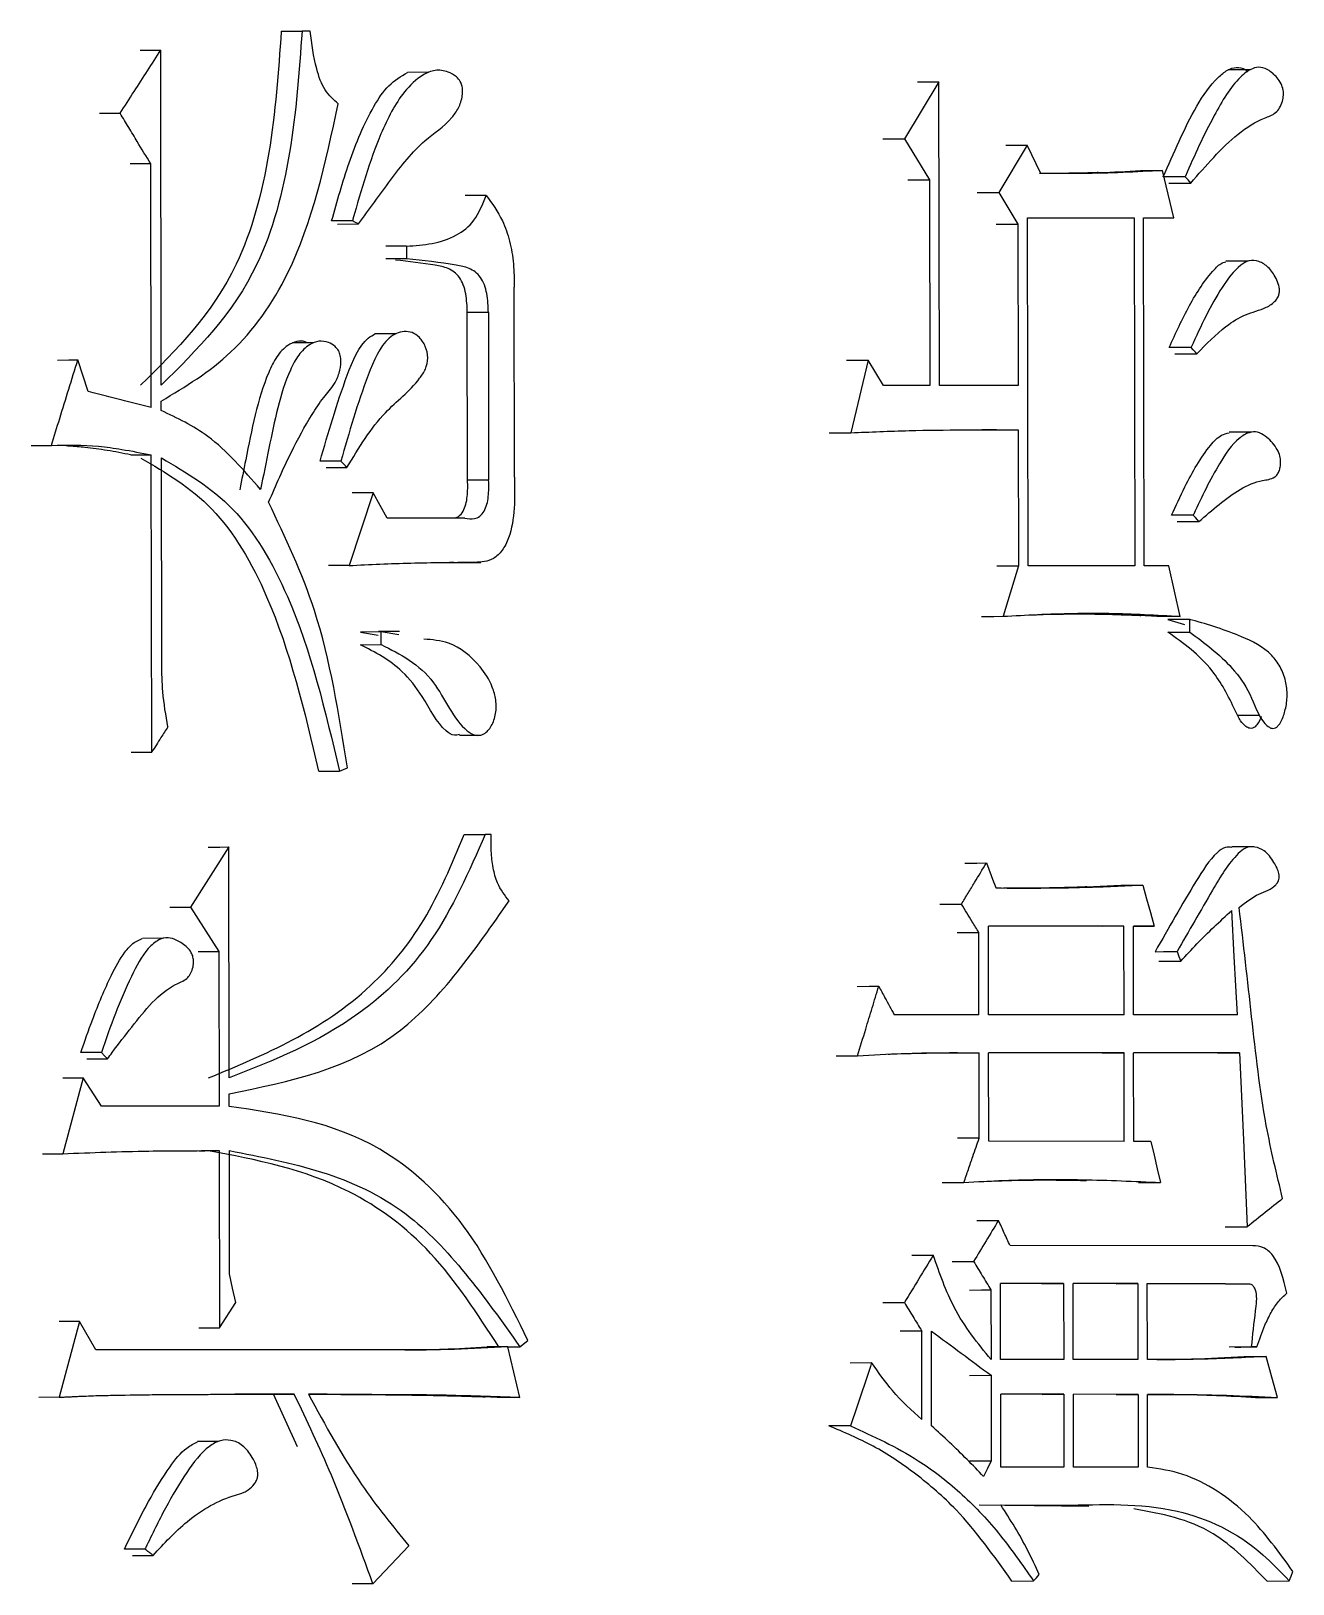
# Model space of a CAD drawing. Header units: millimetres. Extents: x 2104 to 4053, y 855 to 2233.
# Drawn here: x 2998.84 to 3003.15, y 1057.45 to 1062.76 of the extents above; entities that cross this region are included whole.
import ezdxf

# ---------------------------------------------------------------- set-up
doc = ezdxf.new("R2010")
doc.units = ezdxf.units.MM

msp = doc.modelspace()

# ---------------------------------------------------------------- linework, layer by layer
at = {"color": 7, "linetype": 'Continuous', "lineweight": 25}
for p, q in [((2999.6913, 1062.7603), (2999.7621, 1062.7606)), ((2999.7896, 1062.7606), (2999.7621, 1062.7606)), ((2999.2805, 1061.5491), (2999.2785, 1062.6957)), ((3000.1949, 1062.6195), (3000.1231, 1062.6193)), ((3003.0067, 1062.6283), (3002.931, 1062.628)), ((3001.9412, 1062.587), (3001.8229, 1062.3923)), ((3001.943, 1061.5485), (3001.9412, 1062.587)), ((2999.0696, 1062.4792), (2999.1399, 1062.4794)), ((3001.8229, 1062.3923), (3001.9089, 1062.2517)), ((3002.2436, 1062.3705), (3002.1456, 1062.2083)), ((3002.2895, 1062.2732), (3002.2436, 1062.3705)), ((2999.2445, 1062.3063), (2999.1743, 1062.3061)), ((2999.2459, 1061.4734), (2999.2445, 1062.3063)), ((3001.9089, 1062.2517), (3001.91, 1061.5485)), ((3002.7451, 1062.1216), (3002.706, 1062.2838)), ((3002.7836, 1062.2622), (3002.7085, 1062.262)), ((3002.7279, 1062.2404), (3002.803, 1062.2406)), ((3000.3921, 1062.198), (3000.3205, 1062.1978)), ((3002.1456, 1062.2083), (3002.2113, 1062.1001)), ((2999.9348, 1062.1115), (2999.8635, 1062.1113)), ((2999.884, 1062.1005), (2999.9554, 1062.1007)), ((3002.2113, 1062.1001), (3002.2122, 1061.5484)), ((3002.244, 1062.1218), (3002.609, 1062.1216)), ((3002.246, 1060.9319), (3002.244, 1062.1218)), ((3002.5343, 1062.1214), (3002.609, 1062.1216)), ((3002.609, 1062.1216), (3002.611, 1060.9317)), ((3002.6414, 1062.1216), (3002.7451, 1062.1216)), ((3002.6434, 1060.9317), (3002.6414, 1062.1216)), ((3002.6702, 1062.1213), (3002.7451, 1062.1216)), ((3000.1198, 1062.0249), (3000.0486, 1062.0247)), ((3000.1198, 1062.0249), (3000.1199, 1061.9817)), ((3000.1199, 1061.9817), (3000.0487, 1061.9814)), ((3002.9987, 1061.9732), (3002.9231, 1061.973)), ((3000.4888, 1061.2352), (3000.4877, 1061.8843)), ((3000.3996, 1061.7977), (3000.3276, 1061.7975)), ((3000.3286, 1061.2242), (3000.3276, 1061.7975)), ((3000.3996, 1061.7977), (3000.4006, 1061.2244)), ((3000.0829, 1061.7252), (3000.0113, 1061.7249)), ((2999.8008, 1061.694), (2999.7295, 1061.6938)), ((3002.7483, 1061.6562), (3002.8234, 1061.6564)), ((2999.0301, 1061.5275), (2998.995, 1061.6357)), ((3001.6985, 1061.6351), (3001.6393, 1061.3864)), ((3001.7516, 1061.5486), (3001.6985, 1061.6351)), ((3001.91, 1061.5485), (3001.7516, 1061.5486)), ((3002.2122, 1061.5484), (3001.943, 1061.5485)), ((2999.2806, 1061.4626), (2999.2806, 1061.495)), ((3002.1381, 1061.3968), (3002.0874, 1061.3966)), ((3002.1384, 1061.3968), (3002.2125, 1061.397)), ((3002.2125, 1061.397), (3002.2133, 1060.9319)), ((3003.0094, 1061.3884), (3002.9337, 1061.3881)), ((2999.176, 1061.3109), (2999.2462, 1061.3111)), ((2999.2479, 1060.2943), (2999.2462, 1061.3111)), ((2999.2821, 1060.5972), (2999.2809, 1061.3003)), ((2999.8951, 1061.2894), (2999.8242, 1061.2892)), ((3000.005, 1061.1812), (2999.9232, 1060.9324)), ((3000.053, 1061.0947), (3000.005, 1061.1812)), ((3000.4006, 1061.2244), (3000.3286, 1061.2242)), ((3000.3192, 1061.0946), (3000.053, 1061.0947)), ((3002.8115, 1061.1047), (3002.7366, 1061.1045)), ((3002.7557, 1061.0828), (3002.8309, 1061.0831)), ((2999.9232, 1060.9324), (2999.8522, 1060.9322)), ((3000.2815, 1060.9429), (3000.267, 1060.9429)), ((3000.3535, 1060.9432), (3000.2952, 1060.943)), ((3000.3536, 1060.9432), (3000.3738, 1060.9433)), ((3002.1392, 1060.9316), (3002.2133, 1060.9319)), ((3002.2133, 1060.9319), (3002.1612, 1060.7588)), ((3002.611, 1060.9317), (3002.246, 1060.9319)), ((3002.7277, 1060.9317), (3002.6434, 1060.9317)), ((3002.7668, 1060.7586), (3002.7277, 1060.9317)), ((3002.724, 1060.7475), (3002.781, 1060.7311)), ((3002.7992, 1060.7478), (3002.7242, 1060.7475)), ((3002.7992, 1060.7045), (3002.7992, 1060.7478)), ((2999.9617, 1060.705), (3000.0223, 1060.6948)), ((3000.0332, 1060.7053), (2999.9621, 1060.705)), ((3000.0953, 1060.7068), (3000.0237, 1060.7066)), ((3000.0938, 1060.6951), (3000.0332, 1060.7053)), ((3000.0332, 1060.6619), (3000.0332, 1060.7053)), ((3002.7241, 1060.7044), (3002.7992, 1060.7046)), ((2999.9621, 1060.6616), (3000.0332, 1060.6619)), ((3002.9628, 1060.4202), (3003.0385, 1060.4205)), ((3000.3013, 1060.3523), (3000.3552, 1060.3525)), ((3000.3565, 1060.3525), (3000.3733, 1060.3525)), ((2999.1777, 1060.2941), (2999.2479, 1060.2943)), ((2999.8901, 1060.2293), (2999.9175, 1060.2401)), ((3000.3174, 1060.0126), (3000.389, 1060.0129)), ((3000.4094, 1060.0129), (3000.389, 1060.0129)), ((2999.5117, 1059.9698), (2999.3806, 1059.7643)), ((2999.513, 1059.1801), (2999.5117, 1059.9698)), ((3003.019, 1059.9702), (3002.9433, 1059.9699)), ((3002.4465, 1059.8339), (3002.5639, 1059.8389)), ((2999.3806, 1059.7643), (2999.4777, 1059.6128)), ((3001.9446, 1059.7742), (3002.0184, 1059.7745)), ((3002.5741, 1059.6986), (3002.1105, 1059.6987)), ((3002.111, 1059.3958), (3002.1105, 1059.6987)), ((3002.5741, 1059.6986), (3002.4995, 1059.6983)), ((3002.5746, 1059.3957), (3002.5741, 1059.6986)), ((3002.6779, 1059.6985), (3002.6066, 1059.6986)), ((3002.6071, 1059.3957), (3002.6066, 1059.6986)), ((3002.6066, 1059.6983), (3002.6779, 1059.6985)), ((2999.2866, 1059.6574), (2999.216, 1059.6571)), ((3002.0782, 1059.3959), (3002.0777, 1059.6771)), ((2999.4777, 1059.6128), (2999.4786, 1059.0828)), ((3002.6937, 1059.5793), (3002.7688, 1059.5795)), ((3002.0782, 1059.3959), (3001.7883, 1059.3959)), ((3002.5746, 1059.3957), (3002.111, 1059.3958)), ((3002.9628, 1059.3955), (3002.6071, 1059.3957)), ((2999.0757, 1059.2667), (2999.0054, 1059.2665)), ((3002.0042, 1059.2658), (3001.977, 1059.2657)), ((3002.0042, 1059.2658), (3002.0784, 1059.266)), ((3002.0789, 1058.974), (3002.0784, 1059.266)), ((3002.5748, 1059.2659), (3002.1112, 1059.266)), ((3002.1117, 1058.9632), (3002.1112, 1059.266)), ((3002.5002, 1059.2656), (3002.5748, 1059.2659)), ((3002.5754, 1058.963), (3002.5748, 1059.2659)), ((3002.9694, 1059.2657), (3002.6073, 1059.2659)), ((3002.6078, 1058.963), (3002.6073, 1059.2659)), ((3002.8941, 1059.2655), (3002.6073, 1059.2656)), ((3002.8941, 1059.2655), (3002.9694, 1059.2657)), ((2999.0263, 1059.2449), (2999.0966, 1059.2451)), ((2999.0132, 1059.1802), (2998.9438, 1058.9206)), ((2999.0761, 1059.0828), (2999.0132, 1059.1802)), ((2999.5132, 1059.0827), (2999.5131, 1059.126)), ((2999.4786, 1059.0828), (2999.0761, 1059.0828)), ((3002.0789, 1058.974), (3002.0047, 1058.9737)), ((3002.5754, 1058.963), (3002.1117, 1058.9632)), ((3002.6662, 1058.963), (3002.6078, 1058.963)), ((2999.4085, 1058.9311), (2999.4296, 1058.9311)), ((2999.4789, 1058.9313), (2999.4799, 1058.3255)), ((2999.5142, 1058.5094), (2999.5135, 1058.9313)), ((3001.9525, 1058.8223), (3002.0266, 1058.8226)), ((3002.6239, 1058.8221), (3002.6989, 1058.8223)), ((3001.848, 1058.5735), (3001.9216, 1058.5738)), ((3003.0156, 1058.6059), (3002.1845, 1058.6062)), ((3002.3678, 1058.4763), (3002.1519, 1058.4764)), ((3002.1523, 1058.2167), (3002.1519, 1058.4764)), ((3002.2935, 1058.476), (3002.3678, 1058.4763)), ((3002.3678, 1058.4763), (3002.3682, 1058.2167)), ((3002.6216, 1058.4762), (3002.4004, 1058.4763)), ((3002.4009, 1058.2167), (3002.4004, 1058.4763)), ((3002.547, 1058.4759), (3002.6216, 1058.4762)), ((3002.6216, 1058.4762), (3002.6221, 1058.2166)), ((3002.6541, 1058.4762), (3002.9965, 1058.4761)), ((3002.6545, 1058.2166), (3002.6541, 1058.4762)), ((3002.9211, 1058.4758), (3002.6541, 1058.4759)), ((3002.9212, 1058.4758), (3002.9966, 1058.4761)), ((2999.4799, 1058.3255), (2999.5351, 1058.4121)), ((3002.1191, 1058.4547), (3002.1195, 1058.2168)), ((2999.0006, 1058.3472), (2998.9312, 1058.0876)), ((2999.0566, 1058.2499), (2999.0006, 1058.3472)), ((2999.4095, 1058.3253), (2999.4799, 1058.3255)), ((3001.8826, 1058.3142), (3001.809, 1058.3139)), ((3001.8831, 1058.0113), (3001.8826, 1058.3142)), ((3001.9161, 1057.9897), (3001.9155, 1058.3142)), ((3000.4667, 1058.2605), (3000.395, 1058.2602)), ((3000.5077, 1058.0874), (3000.4667, 1058.2605)), ((3000.4667, 1058.2603), (3000.5074, 1058.2605)), ((3000.5074, 1058.2605), (3000.5345, 1058.2821)), ((3003.0097, 1058.2597), (3002.9345, 1058.2595)), ((3003.029, 1058.2597), (3003.0097, 1058.2597)), ((3000.1331, 1058.2497), (2999.0566, 1058.2499)), ((3001.6376, 1058.2058), (3001.711, 1058.2061)), ((3002.3682, 1058.2167), (3002.1523, 1058.2167)), ((3002.6221, 1058.2166), (3002.4009, 1058.2167)), ((3002.0457, 1058.1624), (3002.1196, 1058.1627)), ((3002.1196, 1058.1627), (3002.1201, 1057.8706)), ((2999.6645, 1058.0981), (2999.532, 1058.0978)), ((2999.7467, 1057.9181), (2999.6645, 1058.0981)), ((2999.7356, 1058.0983), (2999.6648, 1058.0981)), ((3002.3684, 1058.0977), (3002.1525, 1058.0978)), ((3002.153, 1057.849), (3002.1525, 1058.0978)), ((3002.2941, 1058.0974), (3002.3684, 1058.0977)), ((3002.3684, 1058.0977), (3002.3689, 1057.8489)), ((3002.6223, 1058.0976), (3002.4011, 1058.0977)), ((3002.4015, 1057.8489), (3002.4011, 1058.0977)), ((3002.5476, 1058.0973), (3002.6223, 1058.0976)), ((3002.6223, 1058.0976), (3002.6227, 1057.8488)), ((3002.6551, 1057.8488), (3002.6547, 1058.0976)), ((2998.9312, 1058.0876), (2998.8612, 1058.0874)), ((3000.5077, 1058.0874), (3000.436, 1058.0871)), ((3003.0245, 1058.0863), (3003.1, 1058.0866)), ((2999.4755, 1057.9365), (2999.4047, 1057.9363)), ((3002.0462, 1057.8704), (3002.1201, 1057.8706)), ((3002.3689, 1057.8489), (3002.153, 1057.849)), ((3002.6227, 1057.8488), (3002.4015, 1057.8489)), ((3002.4536, 1057.7142), (3002.0789, 1057.719)), ((2999.2247, 1057.5684), (2999.1543, 1057.5681)), ((3000.0046, 1057.4494), (3000.1273, 1057.579)), ((2999.1821, 1057.5465), (2999.2526, 1057.5467)), ((3002.1906, 1057.4592), (3002.265, 1057.4595)), ((3003.0643, 1057.4591), (3003.1397, 1057.4594)), ((3000.0046, 1057.4494), (2999.9335, 1057.4491))]:
    msp.add_line(p, q, dxfattribs=at)
at = {"color": 7, "linetype": 'Continuous', "lineweight": 25, "flags": 128}
for points in [[(2999.2083, 1062.6955), (2999.2475, 1062.6956), (2999.2785, 1062.6957)], [(3001.8675, 1062.5867), (3001.9087, 1062.5869), (3001.9412, 1062.587)], [(3001.7493, 1062.3921), (3001.7904, 1062.3922), (3001.8229, 1062.3923)], [(3002.1695, 1062.3703), (3002.2108, 1062.3704), (3002.2436, 1062.3705)], [(3001.8352, 1062.2514), (3001.8763, 1062.2516), (3001.9089, 1062.2517)], [(3002.631, 1062.2836), (3002.673, 1062.2837), (3002.706, 1062.2838)], [(3002.8031, 1062.2406), (3002.7934, 1062.2514), (3002.7836, 1062.2622)], [(3002.0716, 1062.2081), (3002.1129, 1062.2082), (3002.1456, 1062.2083)], [(2999.9554, 1062.1007), (2999.9452, 1062.1061), (2999.9349, 1062.1115)], [(3002.137, 1062.0999), (3002.1786, 1062.1), (3002.2113, 1062.1001)], [(3002.804, 1061.678), (3002.7766, 1061.678), (3002.7528, 1061.6779), (3002.7291, 1061.6778)], [(3002.8235, 1061.6564), (3002.8186, 1061.6618), (3002.8113, 1061.6699), (3002.804, 1061.678)], [(2998.9252, 1061.6354), (2998.9642, 1061.6356), (2998.995, 1061.6357)], [(3001.6252, 1061.6349), (3001.6661, 1061.635), (3001.6985, 1061.6351)], [(3001.5661, 1061.3861), (3001.607, 1061.3863), (3001.6393, 1061.3864)], [(2998.835, 1061.3434), (2998.8739, 1061.3435), (2998.9048, 1061.3436)], [(2999.9157, 1061.2678), (2999.9106, 1061.2732), (2999.9029, 1061.2813), (2999.8951, 1061.2894)], [(2999.8448, 1061.2675), (2999.8704, 1061.2676), (2999.8931, 1061.2677), (2999.9157, 1061.2678)], [(3000.005, 1061.1812), (2999.965, 1061.1811), (2999.9339, 1061.181)], [(3002.8309, 1061.0831), (3002.826, 1061.0885), (3002.8188, 1061.0966), (3002.8115, 1061.1047)], [(3002.0869, 1060.7586), (3002.1285, 1060.7587), (3002.1612, 1060.7588)], [(3002.7668, 1060.7586), (3002.7248, 1060.7584), (3002.6919, 1060.7583)], [(2999.8191, 1060.2291), (2999.8477, 1060.2292), (2999.8689, 1060.2292), (2999.8901, 1060.2293)], [(2999.4412, 1059.9695), (2999.4805, 1059.9697), (2999.5117, 1059.9698)], [(3002.0296, 1059.9148), (3002.0709, 1059.915), (3002.1036, 1059.9151)], [(3002.1036, 1059.9151), (3002.1118, 1059.8934), (3002.12, 1059.8718), (3002.1283, 1059.8502), (3002.1365, 1059.8285)], [(3002.5639, 1059.8389), (3002.6058, 1059.8391), (3002.6388, 1059.8392)], [(3002.6388, 1059.8392), (3002.6516, 1059.793), (3002.6648, 1059.7458), (3002.6779, 1059.6985)], [(2999.3103, 1059.764), (2999.3495, 1059.7641), (2999.3806, 1059.7643)], [(3002.9628, 1059.3955), (3002.9572, 1059.4952), (3002.9516, 1059.5949), (3002.9428, 1059.7525)], [(3002.0038, 1059.6769), (3002.0451, 1059.677), (3002.0777, 1059.6771)], [(2999.4073, 1059.6126), (2999.4466, 1059.6127), (2999.4777, 1059.6128)], [(3002.681, 1059.6117), (3002.7092, 1059.6118), (3002.7325, 1059.6119), (3002.7558, 1059.612)], [(3002.7558, 1059.612), (3002.7623, 1059.5957), (3002.7688, 1059.5795)], [(3001.6618, 1059.4931), (3001.7028, 1059.4932), (3001.7352, 1059.4933)], [(2999.0966, 1059.2451), (2999.0862, 1059.2559), (2999.0757, 1059.2667)], [(3002.9694, 1059.2657), (3002.9828, 1058.9682), (3002.9962, 1058.6708)], [(3001.5895, 1059.2551), (3001.6304, 1059.2552), (3001.6628, 1059.2554)], [(2998.9433, 1059.1799), (2998.9823, 1059.1801), (2999.0132, 1059.1802)], [(3002.6662, 1058.963), (3002.6772, 1058.9157), (3002.688, 1058.869), (3002.6989, 1058.8223)], [(2998.874, 1058.9203), (2998.913, 1058.9204), (2998.9438, 1058.9206)], [(3002.071, 1058.6925), (3002.1123, 1058.6926), (3002.145, 1058.6927)], [(3002.921, 1058.6705), (3002.963, 1058.6707), (3002.9962, 1058.6708)], [(3001.986, 1058.5519), (3002.0273, 1058.552), (3002.0599, 1058.5521)], [(2999.5351, 1058.4121), (2999.5246, 1058.4608), (2999.5142, 1058.5094)], [(3001.7495, 1058.4113), (3001.7905, 1058.4115), (3001.823, 1058.4116)], [(3002.0452, 1058.4545), (3002.0865, 1058.4546), (3002.1191, 1058.4547)], [(2999.0006, 1058.3472), (2998.9613, 1058.3471), (2998.9308, 1058.347)], [(3002.9538, 1058.2594), (3002.9746, 1058.2595), (3002.9955, 1058.2596), (3003.029, 1058.2597)], [(3002.9858, 1058.227), (3003.028, 1058.2271), (3003.0612, 1058.2272)], [(3003.1, 1058.0866), (3003.0806, 1058.1569), (3003.0612, 1058.2272)], [(3002.1201, 1057.8706), (3002.1071, 1057.8436), (3002.094, 1057.8165)], [(3002.265, 1057.4595), (3002.2748, 1057.4703), (3002.2846, 1057.4811)], [(3003.1397, 1057.4594), (3003.146, 1057.4754), (3003.1524, 1057.4916)]]:
    msp.add_lwpolyline(points, dxfattribs=at)
at = {"color": 7, "linetype": 'Continuous', "lineweight": 25}
for points, knots in [([(2999.6909, 1062.7603), (2999.6811, 1062.6213), (2999.6616, 1062.3452), (2999.5378, 1061.8751), (2999.3329, 1061.6712), (2999.2099, 1061.5489)], [0, 0, 0, 0, 0.288455, 0.572982, 1, 1, 1, 1]), ([(2999.7621, 1062.7606), (2999.7523, 1062.6216), (2999.7328, 1062.3455), (2999.6086, 1061.8752), (2999.4036, 1061.6714), (2999.2805, 1061.5491)], [0, 0, 0, 0, 0.2883555, 0.5728321, 1, 1, 1, 1]), ([(2999.8862, 1062.5118), (2999.8701, 1062.5259), (2999.8372, 1062.5549), (2999.8048, 1062.6462), (2999.7954, 1062.717), (2999.7896, 1062.7606)], [0, 0, 0, 0, 0.268422, 0.549119, 1, 1, 1, 1]), ([(2999.1399, 1062.4794), (2999.1558, 1062.5041), (2999.1868, 1062.5525), (2999.233, 1062.6247), (2999.2634, 1062.672), (2999.2785, 1062.6957)], [0, 0, 0, 0, 0.342688, 0.671344, 1, 1, 1, 1]), ([(2999.8635, 1062.1113), (2999.8823, 1062.1783), (2999.9209, 1062.3157), (2999.9861, 1062.4732), (3000.0567, 1062.5793), (3000.1008, 1062.6058), (3000.1228, 1062.619)], [0, 0, 0, 0, 0.333821, 0.685285, 0.843209, 1, 1, 1, 1]), ([(2999.9554, 1062.1008), (2999.9915, 1062.1509), (3000.0638, 1062.2512), (3000.1666, 1062.3824), (3000.2568, 1062.4387), (3000.2986, 1062.4959), (3000.3102, 1062.5303), (3000.3123, 1062.5575), (3000.31, 1062.5746), (3000.3027, 1062.5908), (3000.2869, 1062.6085), (3000.2577, 1062.6241), (3000.2176, 1062.63), (3000.1648, 1062.6077), (3000.0952, 1062.5413), (3000.0097, 1062.3732), (2999.9636, 1062.2152), (2999.9354, 1062.1135), (2999.9348, 1062.1115)], [0, 0, 0, 0, 0.1400004, 0.2802678, 0.380159, 0.4099229, 0.4398073, 0.4520324, 0.4624692, 0.472928, 0.4886221, 0.5175156, 0.5586209, 0.5986674, 0.6684248, 0.7874834, 0.995825, 1, 1, 1, 1]), ([(3002.7085, 1062.262), (3002.7265, 1062.3027), (3002.7804, 1062.4255), (3002.8491, 1062.5629), (3002.9263, 1062.6281), (3002.9584, 1062.6391), (3002.9835, 1062.6346), (3002.9952, 1062.6236), (3002.9981, 1062.6208)], [0, 0, 0, 0, 0.242185, 0.729684, 0.820484, 0.897101, 0.974386, 1, 1, 1, 1]), ([(3002.803, 1062.2406), (3002.8288, 1062.2704), (3002.9064, 1062.36), (3003.0033, 1062.4485), (3003.0874, 1062.4739), (3003.1075, 1062.4974), (3003.1167, 1062.5185), (3003.1205, 1062.5396), (3003.1197, 1062.5584), (3003.1138, 1062.5781), (3003.0982, 1062.6033), (3003.0736, 1062.6256), (3003.0427, 1062.6394), (3003.0079, 1062.6328), (3002.9482, 1062.5861), (3002.8713, 1062.4568), (3002.8149, 1062.3353), (3002.784, 1062.2629), (3002.7836, 1062.2622)], [0, 0, 0, 0, 0.113222, 0.341329, 0.38756, 0.408091, 0.428645, 0.444622, 0.457842, 0.471061, 0.493508, 0.536208, 0.57005, 0.604095, 0.656288, 0.801564, 0.997973, 1, 1, 1, 1]), ([(2999.2806, 1061.495), (2999.3629, 1061.5443), (2999.5296, 1061.644), (2999.7707, 1061.9798), (2999.8421, 1062.3084), (2999.8862, 1062.5118)], [0, 0, 0, 0, 0.270771, 0.548729, 1, 1, 1, 1]), ([(2999.2445, 1062.3063), (2999.2291, 1062.3317), (2999.2041, 1062.3733), (2999.1692, 1062.431), (2999.1497, 1062.4633), (2999.1399, 1062.4794)], [0, 0, 0, 0, 0.440546, 0.720273, 1, 1, 1, 1]), ([(3002.4858, 1062.2765), (3002.4847, 1062.2764), (3002.4707, 1062.2759), (3002.3812, 1062.2736), (3002.3206, 1062.2733), (3002.289, 1062.2731), (3002.2858, 1062.2731), (3002.2854, 1062.2731)], [0, 0, 0, 0, 0.046645, 0.564072, 0.83906, 0.977075, 1, 1, 1, 1]), ([(3002.706, 1062.2838), (3002.661, 1062.2812), (3002.5695, 1062.2758), (3002.4306, 1062.2729), (3002.3366, 1062.2731), (3002.2895, 1062.2732)], [0, 0, 0, 0, 0.32498, 0.662444, 1, 1, 1, 1]), ([(3002.4856, 1062.2766), (3002.4872, 1062.2766), (3002.5358, 1062.2778), (3002.5842, 1062.2807), (3002.631, 1062.2836)], [0, 0, 0, 0, 0.033685, 1, 1, 1, 1]), ([(3000.1198, 1062.0249), (3000.1782, 1062.0289), (3000.26, 1062.0344), (3000.3556, 1062.1084), (3000.3798, 1062.1677), (3000.3921, 1062.198)], [0, 0, 0, 0, 0.550462, 0.77054, 1, 1, 1, 1]), ([(3000.3921, 1062.198), (3000.4122, 1062.1708), (3000.4456, 1062.1256), (3000.4742, 1062.0421), (3000.4877, 1061.9644), (3000.4877, 1061.911), (3000.4877, 1061.8843)], [0, 0, 0, 0, 0.330967, 0.551079, 0.77486, 1, 1, 1, 1]), ([(3000.3276, 1061.7975), (3000.3268, 1061.8192), (3000.3253, 1061.862), (3000.3043, 1061.9233), (3000.262, 1061.9515), (3000.1876, 1061.9656), (3000.1271, 1061.9722), (3000.0814, 1061.9772)], [0, 0, 0, 0, 0.143851, 0.283395, 0.424958, 0.565398, 1, 1, 1, 1]), ([(3000.3996, 1061.7977), (3000.3988, 1061.8195), (3000.3973, 1061.8623), (3000.3763, 1061.9236), (3000.3339, 1061.9518), (3000.2484, 1061.9678), (3000.1768, 1061.9755), (3000.1199, 1061.9817)], [0, 0, 0, 0, 0.13003, 0.256202, 0.38429, 0.511395, 1, 1, 1, 1]), ([(3002.7289, 1061.6778), (3002.7512, 1061.7268), (3002.7957, 1061.8251), (3002.8589, 1061.9217), (3002.9054, 1061.9677), (3002.9199, 1061.9707), (3002.9231, 1061.9713)], [0, 0, 0, 0, 0.420368, 0.843277, 0.965689, 1, 1, 1, 1]), ([(3002.8234, 1061.6564), (3002.8558, 1061.6899), (3002.9082, 1061.744), (3002.9898, 1061.7947), (3003.0494, 1061.8074), (3003.0875, 1061.8302), (3003.1011, 1061.8499), (3003.1057, 1061.8623), (3003.1067, 1061.8757), (3003.1035, 1061.8944), (3003.0918, 1061.9226), (3003.0696, 1061.9544), (3003.0367, 1061.9747), (3003.0031, 1061.9783), (3002.9574, 1061.9505), (3002.9079, 1061.8843), (3002.8534, 1061.7869), (3002.8206, 1061.7153), (3002.8042, 1061.6783), (3002.804, 1061.678)], [0, 0, 0, 0, 0.1579546, 0.2552425, 0.352491, 0.4017259, 0.4171918, 0.4278337, 0.4385563, 0.4524203, 0.4780303, 0.5263526, 0.5730683, 0.6190817, 0.6586081, 0.7686904, 0.8812948, 0.9991316, 1, 1, 1, 1]), ([(2999.8238, 1061.2892), (2999.852, 1061.3868), (2999.8945, 1061.5336), (2999.9608, 1061.6954), (3000.0045, 1061.7208), (3000.0129, 1061.7257)], [0, 0, 0, 0, 0.616242, 0.927085, 1, 1, 1, 1]), ([(2999.9157, 1061.2678), (2999.9567, 1061.3354), (3000.0293, 1061.4552), (3000.1384, 1061.5332), (3000.1853, 1061.6021), (3000.1959, 1061.6431), (3000.1851, 1061.6839), (3000.1652, 1061.7141), (3000.1391, 1061.7313), (3000.1116, 1061.7342), (3000.0846, 1061.728), (3000.0329, 1061.6936), (2999.9656, 1061.5357), (2999.9233, 1061.3878), (2999.8951, 1061.2894)], [0, 0, 0, 0, 0.207965, 0.368358, 0.401514, 0.432917, 0.464664, 0.497814, 0.528601, 0.558738, 0.58913, 0.619745, 0.747266, 1, 1, 1, 1]), ([(2999.7807, 1061.6939), (2999.7782, 1061.6952), (2999.7666, 1061.7012), (2999.7427, 1061.7001), (2999.7084, 1061.6848), (2999.6738, 1061.6487), (2999.6137, 1061.5232), (2999.583, 1061.3618), (2999.5559, 1061.2257), (2999.5491, 1061.1918)], [0, 0, 0, 0, 0.017072, 0.080407, 0.150099, 0.250153, 0.352308, 0.838634, 1, 1, 1, 1]), ([(2999.6477, 1061.1488), (2999.6729, 1061.2068), (2999.7181, 1061.3111), (2999.783, 1061.4291), (2999.8333, 1061.5063), (2999.8704, 1061.545), (2999.8901, 1061.5893), (2999.896, 1061.6236), (2999.8938, 1061.6507), (2999.887, 1061.6689), (2999.8731, 1061.6852), (2999.8503, 1061.698), (2999.8197, 1061.7023), (2999.7835, 1061.6879), (2999.7488, 1061.654), (2999.6902, 1061.5418), (2999.6581, 1061.3779), (2999.6298, 1061.2393), (2999.6201, 1061.1921)], [0, 0, 0, 0, 0.150807, 0.27095, 0.330996, 0.38361, 0.414403, 0.445341, 0.45949, 0.473772, 0.489764, 0.515212, 0.550088, 0.5845, 0.63153, 0.679772, 0.890804, 1, 1, 1, 1]), ([(2998.9048, 1061.3436), (2998.9142, 1061.3742), (2998.934, 1061.4381), (2998.9641, 1061.5355), (2998.9847, 1061.6023), (2998.995, 1061.6357)], [0, 0, 0, 0, 0.313874, 0.656937, 1, 1, 1, 1]), ([(2999.2459, 1061.4734), (2999.2217, 1061.4795), (2999.1736, 1061.4915), (2999.1017, 1061.5096), (2999.054, 1061.5215), (2999.0301, 1061.5275)], [0, 0, 0, 0, 0.337402, 0.668701, 1, 1, 1, 1]), ([(2999.6201, 1061.1921), (2999.5625, 1061.2588), (2999.4604, 1061.3773), (2999.3352, 1061.4367), (2999.2806, 1061.4626)], [0, 0, 0, 0, 0.5638169, 1, 1, 1, 1]), ([(3001.6393, 1061.3864), (3001.7059, 1061.3894), (3001.8351, 1061.3952), (3002.0262, 1061.3965), (3002.1504, 1061.3968), (3002.2125, 1061.397)], [0, 0, 0, 0, 0.3467917, 0.6733841, 1, 1, 1, 1]), ([(3002.7364, 1061.1045), (3002.7515, 1061.137), (3002.7914, 1061.2228), (3002.8464, 1061.3192), (3002.9019, 1061.3788), (3002.9251, 1061.3847), (3002.9337, 1061.3869)], [0, 0, 0, 0, 0.2837331, 0.7470697, 0.9066099, 1, 1, 1, 1]), ([(3002.8309, 1061.0831), (3002.8536, 1061.1028), (3002.9222, 1061.1624), (3003.0086, 1061.2226), (3003.0809, 1061.227), (3003.0996, 1061.2437), (3003.1062, 1061.2573), (3003.11, 1061.2739), (3003.1105, 1061.2929), (3003.1062, 1061.3147), (3003.0897, 1061.3462), (3003.0636, 1061.3725), (3003.0312, 1061.3915), (3002.9996, 1061.3885), (3002.9513, 1061.3595), (3002.8864, 1061.2612), (3002.8395, 1061.1669), (3002.812, 1061.1059), (3002.8115, 1061.1047)], [0, 0, 0, 0, 0.107767, 0.32496, 0.382514, 0.397632, 0.412827, 0.427374, 0.444539, 0.463227, 0.487606, 0.551578, 0.589699, 0.627997, 0.678888, 0.799967, 0.99622, 1, 1, 1, 1]), ([(2998.9048, 1061.3436), (2998.9585, 1061.3444), (2999.0392, 1061.3454), (2999.1529, 1061.3293), (2999.2127, 1061.3177), (2999.2462, 1061.3111)], [0, 0, 0, 0, 0.469365, 0.703745, 1, 1, 1, 1]), ([(2998.9552, 1061.3426), (2998.9589, 1061.3424), (2998.9793, 1061.3413), (2999.002, 1061.3391), (2999.0205, 1061.3373)], [0, 0, 0, 0, 0.185192, 1, 1, 1, 1]), ([(2999.1757, 1061.3109), (2999.149, 1061.3164), (2999.0972, 1061.327), (2999.0448, 1061.3329), (2999.0194, 1061.3357)], [0, 0, 0, 0, 0.514829, 1, 1, 1, 1]), ([(2999.2104, 1061.3001), (2999.2956, 1061.2504), (2999.4693, 1061.1492), (2999.6919, 1060.7679), (2999.7703, 1060.4349), (2999.8187, 1060.2291)], [0, 0, 0, 0, 0.269109, 0.548026, 1, 1, 1, 1]), ([(2999.2809, 1061.3003), (2999.3663, 1061.2506), (2999.5401, 1061.1495), (2999.763, 1060.7682), (2999.8415, 1060.4352), (2999.8901, 1060.2293)], [0, 0, 0, 0, 0.269245, 0.548175, 1, 1, 1, 1]), ([(3000.4888, 1061.2352), (3000.4896, 1061.1997), (3000.4911, 1061.1291), (3000.4774, 1061.0402), (3000.4486, 1060.9827), (3000.4094, 1060.9456), (3000.3753, 1060.9441), (3000.3535, 1060.9432)], [0, 0, 0, 0, 0.261044, 0.518862, 0.648585, 0.774158, 1, 1, 1, 1]), ([(3000.2864, 1061.0955), (3000.2905, 1061.097), (3000.3008, 1061.1007), (3000.3188, 1061.1235), (3000.3299, 1061.1687), (3000.329, 1061.2055), (3000.3286, 1061.2242)], [0, 0, 0, 0, 0.116368, 0.29133, 0.641193, 1, 1, 1, 1]), ([(3000.3192, 1061.0946), (3000.3304, 1061.0928), (3000.3479, 1061.0899), (3000.371, 1061.0997), (3000.3909, 1061.1233), (3000.4019, 1061.1691), (3000.401, 1061.2058), (3000.4006, 1061.2244)], [0, 0, 0, 0, 0.227751, 0.352705, 0.480942, 0.73722, 1, 1, 1, 1]), ([(2999.9175, 1060.2401), (2999.8884, 1060.4249), (2999.8368, 1060.7517), (2999.705, 1061.0284), (2999.6477, 1061.1488)], [0, 0, 0, 0, 0.565186, 1, 1, 1, 1]), ([(2999.9232, 1060.9324), (2999.9936, 1060.9359), (3000.1007, 1060.9411), (3000.2441, 1060.943), (3000.317, 1060.9431), (3000.3535, 1060.9432)], [0, 0, 0, 0, 0.4898996, 0.7449371, 1, 1, 1, 1]), ([(3002.1612, 1060.7588), (3002.2002, 1060.761), (3002.3211, 1060.7677), (3002.5234, 1060.7725), (3002.6856, 1060.7632), (3002.7668, 1060.7586)], [0, 0, 0, 0, 0.1922936, 0.5957899, 1, 1, 1, 1]), ([(3002.2528, 1060.7636), (3002.3123, 1060.7655), (3002.4029, 1060.7684), (3002.5476, 1060.7651), (3002.6081, 1060.7629), (3002.6265, 1060.7622), (3002.6319, 1060.7619), (3002.6319, 1060.7619), (3002.632, 1060.7619)], [0, 0, 0, 0, 0.530517, 0.808474, 0.954214, 0.981207, 0.99626, 1, 1, 1, 1]), ([(3002.6917, 1060.7583), (3002.6869, 1060.7586), (3002.6773, 1060.7592), (3002.6628, 1060.7601), (3002.6484, 1060.761), (3002.6361, 1060.7617), (3002.6287, 1060.7621), (3002.6261, 1060.7622)], [0, 0, 0, 0, 0.220492, 0.440985, 0.661478, 0.881971, 1, 1, 1, 1]), ([(3002.7993, 1060.7046), (3002.8496, 1060.6678), (3002.9252, 1060.6124), (3003.0088, 1060.4985), (3003.0363, 1060.4092), (3003.0692, 1060.3792), (3003.0822, 1060.3747), (3003.0926, 1060.3765), (3003.1031, 1060.3847), (3003.116, 1060.4051), (3003.1278, 1060.4405), (3003.1346, 1060.4881), (3003.1284, 1060.5403), (3003.1096, 1060.5883), (3003.0617, 1060.6505), (3002.9566, 1060.7007), (3002.8616, 1060.7312), (3002.8018, 1060.7471), (3002.7992, 1060.7478)], [0, 0, 0, 0, 0.193083, 0.290159, 0.386757, 0.407978, 0.421446, 0.432596, 0.443753, 0.462205, 0.496551, 0.533837, 0.572076, 0.615276, 0.659301, 0.789077, 0.99075, 1, 1, 1, 1]), ([(3003.0436, 1060.4163), (3003.0435, 1060.4159), (3003.0414, 1060.4077), (3003.0345, 1060.3952), (3003.0246, 1060.3812), (3003.0141, 1060.3751), (3003.0029, 1060.3751), (3002.9883, 1060.3827), (3002.9704, 1060.4029), (3002.9382, 1060.4746), (3002.8684, 1060.6031), (3002.7779, 1060.6666), (3002.7242, 1060.7044)], [0, 0, 0, 0, 0.001933, 0.042897, 0.076744, 0.100254, 0.123763, 0.157808, 0.211391, 0.283825, 0.573907, 1, 1, 1, 1]), ([(3000.3007, 1060.3549), (3000.295, 1060.3533), (3000.2793, 1060.3489), (3000.2273, 1060.3844), (3000.1824, 1060.4793), (3000.0905, 1060.596), (3000.0117, 1060.6362), (2999.9617, 1060.6616)], [0, 0, 0, 0, 0.042189, 0.115409, 0.397672, 0.617841, 1, 1, 1, 1]), ([(3000.0332, 1060.6619), (3000.0983, 1060.6292), (3000.2163, 1060.57), (3000.285, 1060.3914), (3000.3548, 1060.3487), (3000.3864, 1060.3536), (3000.4117, 1060.3825), (3000.4271, 1060.4249), (3000.4266, 1060.4734), (3000.4104, 1060.5315), (3000.3596, 1060.6092), (3000.2769, 1060.6728), (3000.2076, 1060.6785), (3000.1793, 1060.6808)], [0, 0, 0, 0, 0.243162, 0.441204, 0.477801, 0.513488, 0.551656, 0.591833, 0.631217, 0.67095, 0.748529, 0.897346, 1, 1, 1, 1]), ([(2999.3033, 1060.3808), (2999.2963, 1060.4206), (2999.2838, 1060.4918), (2999.2826, 1060.5649), (2999.2821, 1060.5972)], [0, 0, 0, 0, 0.558835, 1, 1, 1, 1]), ([(2999.3033, 1060.3808), (2999.2954, 1060.3685), (2999.2822, 1060.3479), (2999.2637, 1060.3191), (2999.2532, 1060.3026), (2999.2479, 1060.2943)], [0, 0, 0, 0, 0.4283602, 0.7141801, 1, 1, 1, 1]), ([(2999.4422, 1059.1799), (2999.6365, 1059.2604), (2999.9094, 1059.3736), (3000.1908, 1059.7111), (3000.2746, 1059.9113), (3000.317, 1060.0126)], [0, 0, 0, 0, 0.549349, 0.771863, 1, 1, 1, 1]), ([(3000.389, 1060.0129), (3000.3329, 1059.8859), (3000.2224, 1059.6356), (2999.9156, 1059.3393), (2999.665, 1059.2402), (2999.513, 1059.1801)], [0, 0, 0, 0, 0.288413, 0.568681, 1, 1, 1, 1]), ([(3000.4709, 1059.7857), (3000.456, 1059.8044), (3000.431, 1059.8357), (3000.4149, 1059.899), (3000.4083, 1059.9554), (3000.409, 1059.9937), (3000.4094, 1060.0129)], [0, 0, 0, 0, 0.328875, 0.550213, 0.774687, 1, 1, 1, 1]), ([(3002.9432, 1059.9681), (3002.9358, 1059.9689), (3002.9184, 1059.971), (3002.8722, 1059.9355), (3002.7941, 1059.8105), (3002.7267, 1059.6923), (3002.6808, 1059.6117)], [0, 0, 0, 0, 0.060218, 0.14333, 0.415955, 1, 1, 1, 1]), ([(3002.9685, 1059.7633), (3002.9905, 1059.7806), (3003.0224, 1059.8056), (3003.0663, 1059.8206), (3003.0888, 1059.8338), (3003.1006, 1059.8482), (3003.1047, 1059.8582), (3003.106, 1059.8685), (3003.104, 1059.8823), (3003.0977, 1059.899), (3003.0821, 1059.9273), (3003.0579, 1059.9578), (3003.0227, 1059.9722), (3002.991, 1059.97), (3002.9375, 1059.9246), (3002.8627, 1059.7979), (3002.796, 1059.6819), (3002.7558, 1059.612)], [0, 0, 0, 0, 0.116231, 0.1683248, 0.2127071, 0.2288047, 0.2388545, 0.248985, 0.2602075, 0.2820342, 0.3080202, 0.3751055, 0.4260063, 0.4769913, 0.5204189, 0.7110691, 1, 1, 1, 1]), ([(3002.0184, 1059.7745), (3002.0259, 1059.7868), (3002.0408, 1059.8115), (3002.0692, 1059.8584), (3002.0901, 1059.8929), (3002.1036, 1059.9151)], [0, 0, 0, 0, 0.2636063, 0.5272126, 1, 1, 1, 1]), ([(3002.6388, 1059.8392), (3002.5731, 1059.8359), (3002.457, 1059.83), (3002.2894, 1059.828), (3002.1875, 1059.8283), (3002.1365, 1059.8285)], [0, 0, 0, 0, 0.394039, 0.696995, 1, 1, 1, 1]), ([(3002.4467, 1059.8333), (3002.4451, 1059.8333), (3002.43, 1059.8327), (3002.2983, 1059.829), (3002.2202, 1059.8286), (3002.1832, 1059.8285), (3002.1694, 1059.8285), (3002.1622, 1059.8285), (3002.1623, 1059.8284), (3002.1623, 1059.8284)], [0, 0, 0, 0, 0.0624666, 0.6020125, 0.8022295, 0.8937769, 0.9664175, 0.9871548, 1, 1, 1, 1]), ([(2999.5131, 1059.126), (2999.7197, 1059.1677), (3000.0929, 1059.2431), (3000.3542, 1059.6182), (3000.4709, 1059.7857)], [0, 0, 0, 0, 0.55346, 1, 1, 1, 1]), ([(3002.0777, 1059.6771), (3002.0702, 1059.6895), (3002.0565, 1059.7119), (3002.0368, 1059.7443), (3002.0245, 1059.7644), (3002.0184, 1059.7745)], [0, 0, 0, 0, 0.380769, 0.690384, 1, 1, 1, 1]), ([(3002.7688, 1059.5795), (3002.7869, 1059.5992), (3002.8241, 1059.6399), (3002.8824, 1059.697), (3002.9227, 1059.734), (3002.9428, 1059.7525)], [0, 0, 0, 0, 0.320488, 0.660066, 1, 1, 1, 1]), ([(3003.1171, 1058.7672), (3003.097, 1058.8501), (3003.0481, 1059.0518), (3003.0114, 1059.3897), (3002.9828, 1059.6387), (3002.9685, 1059.7633)], [0, 0, 0, 0, 0.258421, 0.6289824, 1, 1, 1, 1]), ([(2999.0054, 1059.2665), (2999.0186, 1059.3047), (2999.0498, 1059.3957), (2999.099, 1059.512), (2999.1463, 1059.6014), (2999.1842, 1059.6433), (2999.2062, 1059.6527), (2999.2157, 1059.6568)], [0, 0, 0, 0, 0.253725, 0.603073, 0.807077, 0.917147, 1, 1, 1, 1]), ([(2999.0966, 1059.2452), (2999.102, 1059.2525), (2999.1292, 1059.2895), (2999.2013, 1059.3825), (2999.2827, 1059.4838), (2999.3612, 1059.5122), (2999.3805, 1059.5339), (2999.3887, 1059.5536), (2999.3918, 1059.5743), (2999.3898, 1059.5934), (2999.3826, 1059.6113), (2999.3644, 1059.6331), (2999.337, 1059.6502), (2999.3036, 1059.6626), (2999.2684, 1059.6531), (2999.2214, 1059.6122), (2999.1738, 1059.5212), (2999.122, 1059.4009), (2999.0912, 1059.3116), (2999.0757, 1059.2667)], [0, 0, 0, 0, 0.025946, 0.129765, 0.338784, 0.385932, 0.404152, 0.422427, 0.440777, 0.454643, 0.46854, 0.48998, 0.535409, 0.570955, 0.606999, 0.655233, 0.757859, 0.878392, 1, 1, 1, 1]), ([(3001.6628, 1059.2554), (3001.6721, 1059.2857), (3001.6888, 1059.3406), (3001.7129, 1059.4199), (3001.7278, 1059.4688), (3001.7352, 1059.4933)], [0, 0, 0, 0, 0.382821, 0.69141, 1, 1, 1, 1]), ([(3001.7352, 1059.4933), (3001.7423, 1059.4803), (3001.7547, 1059.4576), (3001.7724, 1059.4252), (3001.783, 1059.4057), (3001.7883, 1059.3959)], [0, 0, 0, 0, 0.400148, 0.700074, 1, 1, 1, 1]), ([(3001.6628, 1059.2554), (3001.7142, 1059.2584), (3001.8094, 1059.2642), (3001.9479, 1059.2664), (3002.0349, 1059.2662), (3002.0784, 1059.266)], [0, 0, 0, 0, 0.370073, 0.685, 1, 1, 1, 1]), ([(3001.7678, 1059.2613), (3001.7698, 1059.2614), (3001.7928, 1059.2624), (3001.8824, 1059.2652), (3001.9502, 1059.2657), (3001.9832, 1059.2658), (3001.9908, 1059.2658), (3001.9918, 1059.2658), (3001.9923, 1059.2658)], [0, 0, 0, 0, 0.049057, 0.555336, 0.817136, 0.934648, 0.964386, 1, 1, 1, 1]), ([(3000.5345, 1058.2821), (3000.4671, 1058.4202), (3000.3345, 1058.6921), (2999.9818, 1059.0126), (2999.6899, 1059.0563), (2999.5132, 1059.0827)], [0, 0, 0, 0, 0.289357, 0.569882, 1, 1, 1, 1]), ([(3002.0266, 1058.8226), (3002.0317, 1058.8374), (3002.0419, 1058.867), (3002.0594, 1058.9174), (3002.0717, 1058.9531), (3002.0789, 1058.974)], [0, 0, 0, 0, 0.293254, 0.586508, 1, 1, 1, 1]), ([(2998.9438, 1058.9206), (2999.0419, 1058.9245), (2999.1803, 1058.93), (2999.3585, 1058.9309), (2999.4388, 1058.9312), (2999.4789, 1058.9313)], [0, 0, 0, 0, 0.547988, 0.773992, 1, 1, 1, 1]), ([(3000.4353, 1058.2602), (3000.3617, 1058.3736), (3000.2162, 1058.5977), (2999.8751, 1058.8483), (2999.606, 1058.8998), (2999.4426, 1058.9311)], [0, 0, 0, 0, 0.287054, 0.56721, 1, 1, 1, 1]), ([(2999.5135, 1058.9313), (2999.7266, 1058.8902), (3000.1121, 1058.8158), (3000.3852, 1058.4321), (3000.5074, 1058.2605)], [0, 0, 0, 0, 0.552698, 1, 1, 1, 1]), ([(3002.0266, 1058.8226), (3002.0722, 1058.825), (3002.2076, 1058.8324), (3002.4322, 1058.8341), (3002.6099, 1058.8263), (3002.6989, 1058.8223)], [0, 0, 0, 0, 0.202288, 0.600921, 1, 1, 1, 1]), ([(3002.1052, 1058.8266), (3002.1065, 1058.8266), (3002.113, 1058.8269), (3002.1863, 1058.8296), (3002.311, 1058.8317), (3002.3919, 1058.8302), (3002.4461, 1058.8291)], [0, 0, 0, 0, 0.049405, 0.249194, 0.497626, 1, 1, 1, 1]), ([(3003.1171, 1058.7672), (3003.097, 1058.7512), (3003.0568, 1058.7191), (3003.0164, 1058.6869), (3002.9962, 1058.6708)], [0, 0, 0, 0, 0.497808, 1, 1, 1, 1]), ([(3002.145, 1058.6927), (3002.1308, 1058.6693), (3002.1025, 1058.6224), (3002.0741, 1058.5755), (3002.0599, 1058.5521)], [0, 0, 0, 0, 0.500001, 1, 1, 1, 1]), ([(3002.1845, 1058.6062), (3002.1779, 1058.6206), (3002.1647, 1058.6494), (3002.1516, 1058.6783), (3002.145, 1058.6927)], [0, 0, 0, 0, 0.500003, 1, 1, 1, 1]), ([(3001.9216, 1058.5738), (3001.9052, 1058.5467), (3001.8724, 1058.4927), (3001.8395, 1058.4386), (3001.823, 1058.4116)], [0, 0, 0, 0, 0.499872, 1, 1, 1, 1]), ([(3002.1195, 1058.2167), (3002.0742, 1058.2723), (3001.9924, 1058.3723), (3001.9434, 1058.5117), (3001.9216, 1058.5738)], [0, 0, 0, 0, 0.5548825, 1, 1, 1, 1]), ([(3003.1315, 1058.4435), (3003.1198, 1058.4924), (3003.1038, 1058.5595), (3003.0519, 1058.6035), (3003.0277, 1058.6051), (3003.0156, 1058.6059)], [0, 0, 0, 0, 0.574728, 0.78886, 1, 1, 1, 1]), ([(3002.0599, 1058.5521), (3002.0698, 1058.5359), (3002.0895, 1058.5034), (3002.1093, 1058.471), (3002.1191, 1058.4547)], [0, 0, 0, 0, 0.500001, 1, 1, 1, 1]), ([(3002.9965, 1058.4761), (3003.0021, 1058.4758), (3003.0111, 1058.4753), (3003.0209, 1058.4628), (3003.0301, 1058.4331), (3003.0201, 1058.362), (3003.0138, 1058.3003), (3003.0097, 1058.2597)], [0, 0, 0, 0, 0.100185, 0.161773, 0.226321, 0.490481, 1, 1, 1, 1]), ([(3001.823, 1058.4116), (3001.8329, 1058.3953), (3001.8528, 1058.3629), (3001.8726, 1058.3304), (3001.8826, 1058.3142)], [0, 0, 0, 0, 0.500001, 1, 1, 1, 1]), ([(3003.029, 1058.2597), (3003.0377, 1058.2849), (3003.0518, 1058.3261), (3003.077, 1058.3778), (3003.1015, 1058.4166), (3003.1216, 1058.4346), (3003.1315, 1058.4435)], [0, 0, 0, 0, 0.346429, 0.567933, 0.786121, 1, 1, 1, 1]), ([(3001.9155, 1058.3142), (3001.9496, 1058.2889), (3002.0177, 1058.2384), (3002.0857, 1058.1879), (3002.1196, 1058.1627)], [0, 0, 0, 0, 0.5, 1, 1, 1, 1]), ([(3000.1138, 1058.2497), (3000.1267, 1058.2498), (3000.1701, 1058.2499), (3000.2638, 1058.2521), (3000.3444, 1058.2571), (3000.3946, 1058.2602)], [0, 0, 0, 0, 0.137829, 0.461511, 1, 1, 1, 1]), ([(3000.4667, 1058.2605), (3000.4056, 1058.2567), (3000.3196, 1058.2514), (3000.2083, 1058.2499), (3000.1581, 1058.2498), (3000.1331, 1058.2497)], [0, 0, 0, 0, 0.550657, 0.775317, 1, 1, 1, 1]), ([(3001.711, 1058.2061), (3001.6989, 1058.17), (3001.6747, 1058.0979), (3001.6505, 1058.0258), (3001.6385, 1057.9898)], [0, 0, 0, 0, 0.500055, 1, 1, 1, 1]), ([(3001.8831, 1058.0113), (3001.8484, 1058.0423), (3001.7862, 1058.098), (3001.7341, 1058.1729), (3001.711, 1058.2061)], [0, 0, 0, 0, 0.557716, 1, 1, 1, 1]), ([(3003.0612, 1058.2272), (3002.9855, 1058.2233), (3002.8801, 1058.2177), (3002.7443, 1058.2167), (3002.6844, 1058.2166), (3002.6545, 1058.2166)], [0, 0, 0, 0, 0.560315, 0.780152, 1, 1, 1, 1]), ([(3002.6865, 1058.2166), (3002.6886, 1058.2166), (3002.7285, 1058.2168), (3002.8284, 1058.2188), (3002.9258, 1058.2239), (3002.9858, 1058.227)], [0, 0, 0, 0, 0.020888, 0.39739, 1, 1, 1, 1]), ([(2998.9312, 1058.0876), (2998.9368, 1058.0879), (2998.948, 1058.0885), (2998.962, 1058.0891), (2998.9759, 1058.0898), (2998.9899, 1058.0905), (2999.0066, 1058.0912), (2999.029, 1058.0922), (2999.0513, 1058.093), (2999.0792, 1058.0938), (2999.1405, 1058.0951), (2999.2073, 1058.0963), (2999.274, 1058.0967), (2999.3407, 1058.0971), (2999.4072, 1058.0975), (2999.4737, 1058.0978), (2999.5014, 1058.0979), (2999.5235, 1058.098), (2999.5401, 1058.098), (2999.5567, 1058.098), (2999.5705, 1058.0981), (2999.5843, 1058.0981), (2999.5954, 1058.0981), (2999.6092, 1058.0982), (2999.6202, 1058.0982), (2999.634, 1058.0982), (2999.6451, 1058.0982), (2999.6589, 1058.0982), (2999.6685, 1058.0982), (2999.6782, 1058.0983), (2999.6837, 1058.0983), (2999.6906, 1058.0983), (2999.6961, 1058.0983), (2999.703, 1058.0983), (2999.7085, 1058.0983), (2999.7154, 1058.0983), (2999.7209, 1058.0983), (2999.7281, 1058.0983), (2999.7325, 1058.0983), (2999.7356, 1058.0983)], [0, 0, 0, 0, 0.020702, 0.041404, 0.051755, 0.072457, 0.093159, 0.113861, 0.155266, 0.175968, 0.217372, 0.382989, 0.424393, 0.465797, 0.631413, 0.672817, 0.714222, 0.734924, 0.755626, 0.776328, 0.79703, 0.807381, 0.828083, 0.838434, 0.859136, 0.869487, 0.890189, 0.90054, 0.921242, 0.926417, 0.936768, 0.941944, 0.952295, 0.95747, 0.967821, 0.972997, 0.983348, 0.988524, 1, 1, 1, 1]), ([(3000.0046, 1057.4494), (2999.9591, 1057.5748), (2999.8781, 1057.7983), (2999.7791, 1058.0068), (2999.7356, 1058.0983)], [0, 0, 0, 0, 0.561153, 1, 1, 1, 1]), ([(2999.7837, 1058.0983), (2999.845, 1058.0981), (2999.9969, 1058.0976), (3000.2385, 1058.0974), (3000.418, 1058.0907), (3000.5077, 1058.0874)], [0, 0, 0, 0, 0.252145, 0.626035, 1, 1, 1, 1]), ([(2999.7837, 1058.0983), (2999.842, 1057.9918), (2999.9454, 1057.803), (3000.0721, 1057.647), (3000.1273, 1057.579)], [0, 0, 0, 0, 0.563978, 1, 1, 1, 1]), ([(2999.8945, 1058.0975), (2999.8698, 1058.0976), (2999.833, 1058.0978), (2999.7961, 1058.0979), (2999.784, 1058.0979)], [0, 0, 0, 0, 0.673597, 1, 1, 1, 1]), ([(2999.8945, 1058.0975), (2999.9531, 1058.0972), (3000.049, 1058.0967), (3000.1882, 1058.0946), (3000.2888, 1058.0922), (3000.3588, 1058.0902), (3000.3839, 1058.0895), (3000.3879, 1058.0893), (3000.3889, 1058.0893), (3000.3886, 1058.0893), (3000.3882, 1058.0893), (3000.3878, 1058.0894), (3000.3872, 1058.0894), (3000.386, 1058.0894), (3000.3812, 1058.0896), (3000.3701, 1058.09), (3000.3601, 1058.0905), (3000.3536, 1058.0907)], [0, 0, 0, 0, 0.317533, 0.519907, 0.773583, 0.911702, 0.934665, 0.942364, 0.94769, 0.949656, 0.950546, 0.951424, 0.952335, 0.953364, 0.956882, 0.971638, 1, 1, 1, 1]), ([(3002.6547, 1058.0976), (3002.6999, 1058.0976), (3002.7904, 1058.0976), (3002.9389, 1058.0947), (3003.0419, 1058.0895), (3003.1, 1058.0866)], [0, 0, 0, 0, 0.303372, 0.606753, 1, 1, 1, 1]), ([(3003.0245, 1058.0863), (3002.9801, 1058.0887), (3002.8914, 1058.0934), (3002.7681, 1058.0969), (3002.689, 1058.0969), (3002.6547, 1058.097)], [0, 0, 0, 0, 0.361452, 0.722918, 1, 1, 1, 1]), ([(3000.4356, 1058.0871), (3000.428, 1058.0875), (3000.4129, 1058.0882), (3000.3957, 1058.0889), (3000.3861, 1058.0894), (3000.384, 1058.0894)], [0, 0, 0, 0, 0.439465, 0.878929, 1, 1, 1, 1]), ([(3001.6385, 1057.9898), (3001.6323, 1057.9898), (3001.6201, 1057.9897), (3001.6017, 1057.9896), (3001.5833, 1057.9896), (3001.571, 1057.9895), (3001.5649, 1057.9895)], [0, 0, 0, 0, 0.25, 0.5, 0.75, 1, 1, 1, 1]), ([(3002.1906, 1057.4592), (3002.1294, 1057.5449), (3002.0292, 1057.6852), (3001.8637, 1057.8274), (3001.7182, 1057.9254), (3001.6158, 1057.9682), (3001.5649, 1057.9895)], [0, 0, 0, 0, 0.3453024, 0.5653815, 0.7835204, 1, 1, 1, 1]), ([(3001.6385, 1057.9898), (3001.7169, 1057.9542), (3001.8468, 1057.8953), (3002.015, 1057.7659), (3002.1477, 1057.6273), (3002.2257, 1057.5156), (3002.265, 1057.4595)], [0, 0, 0, 0, 0.335049, 0.554128, 0.775717, 1, 1, 1, 1]), ([(3002.094, 1057.8165), (3002.0753, 1057.8361), (3002.0371, 1057.8762), (3001.9776, 1057.9336), (3001.9366, 1057.971), (3001.9161, 1057.9897)], [0, 0, 0, 0, 0.322216, 0.660992, 1, 1, 1, 1]), ([(2999.1543, 1057.5681), (2999.1811, 1057.6233), (2999.2291, 1057.7219), (2999.2999, 1057.8382), (2999.3565, 1057.9106), (2999.392, 1057.9292), (2999.4045, 1057.9357)], [0, 0, 0, 0, 0.386953, 0.691845, 0.891318, 1, 1, 1, 1]), ([(2999.2526, 1057.5467), (2999.2903, 1057.5874), (2999.3752, 1057.6789), (2999.4857, 1057.7413), (2999.559, 1057.7597), (2999.5809, 1057.7724), (2999.596, 1057.7853), (2999.6063, 1057.8018), (2999.6107, 1057.8154), (2999.6111, 1057.8317), (2999.6059, 1057.8554), (2999.5894, 1057.889), (2999.5607, 1057.9252), (2999.5211, 1057.9429), (2999.4813, 1057.9418), (2999.4258, 1057.9108), (2999.3629, 1057.8283), (2999.293, 1057.7086), (2999.2486, 1057.6174), (2999.2256, 1057.5702), (2999.2247, 1057.5684)], [0, 0, 0, 0, 0.148093, 0.332866, 0.364698, 0.380612, 0.406976, 0.418968, 0.429088, 0.439242, 0.454285, 0.483096, 0.528613, 0.572044, 0.609674, 0.651117, 0.755736, 0.873055, 0.995168, 1, 1, 1, 1]), ([(3003.1524, 1057.4916), (3003.1043, 1057.5581), (3003.0256, 1057.667), (3002.8944, 1057.7704), (3002.7773, 1057.8305), (3002.6958, 1057.8427), (3002.6551, 1057.8488)], [0, 0, 0, 0, 0.345958, 0.566155, 0.783835, 1, 1, 1, 1]), ([(3002.1532, 1057.7192), (3002.2251, 1057.7185), (3002.4271, 1057.7166), (3002.7323, 1057.7326), (3002.9961, 1057.6112), (3003.1101, 1057.4906), (3003.1397, 1057.4594)], [0, 0, 0, 0, 0.209588, 0.588888, 0.893437, 1, 1, 1, 1]), ([(3002.2846, 1057.4811), (3002.2715, 1057.5092), (3002.2454, 1057.5656), (3002.201, 1057.6445), (3002.1691, 1057.6943), (3002.1532, 1057.7192)], [0, 0, 0, 0, 0.332011, 0.66536, 1, 1, 1, 1]), ([(3003.0641, 1057.4591), (3003.0044, 1057.5198), (3002.8673, 1057.6593), (3002.7016, 1057.689), (3002.6081, 1057.7058)], [0, 0, 0, 0, 0.435314, 1, 1, 1, 1]), ([(2999.2526, 1057.5467), (2999.2502, 1057.5486), (2999.2444, 1057.5531), (2999.2351, 1057.5603), (2999.2282, 1057.5657), (2999.2247, 1057.5684)], [0, 0, 0, 0, 0.2565032, 0.6282516, 1, 1, 1, 1])]:
    msp.add_open_spline(points, degree=3, knots=knots, dxfattribs=at)

doc.saveas('drawing.dxf')
